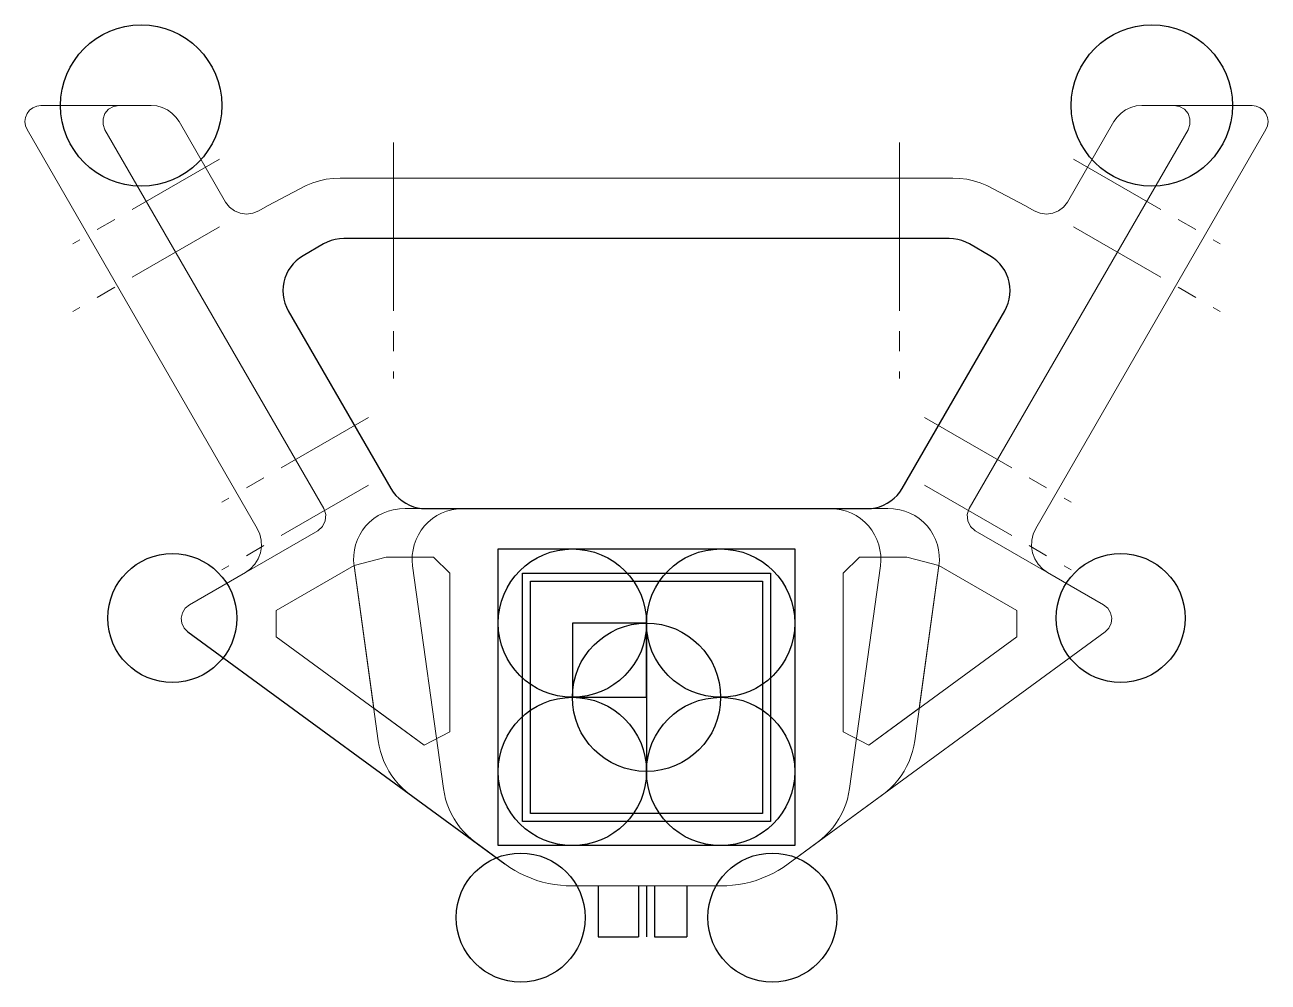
# Model space of a CAD drawing. Header units: inches. Extents: x -77 to 77, y -35 to 83.
import ezdxf

# ---------------------------------------------------------------- set-up
doc = ezdxf.new("R2010")
doc.units = ezdxf.units.IN
doc.header["$LTSCALE"] = 10
doc.header["$MEASUREMENT"] = 0
doc.linetypes.add('CENTER', pattern=[2, 1.25, -0.25, 0.25, -0.25])
for name, color, linetype in [('BotUpperFrameCut', 200, 'Continuous'), ('Dimensions', 7, 'Continuous'), ('Ears', 3, 'Continuous'), ('EMT12_FullCut', 30, 'Continuous'), ('OutLineBot', 60, 'Continuous'), ('OutLineBot_Wide', 52, 'Continuous'), ('OutLineMidUpperBot', 64, 'Continuous'), ('OutLineUpperBot', 60, 'Continuous')]:
    doc.layers.add(name, color=color, linetype=linetype)
for name, color, linetype, lineweight in [('CornerCuts', 4, 'Continuous', 0), ('CornerCutsUpper', 134, 'Continuous', 0), ('HoleCenterLines', 1, 'CENTER', 0)]:
    doc.layers.add(name, color=color, linetype=linetype, lineweight=lineweight)

msp = doc.modelspace()

# ---------------------------------------------------------------- linework, layer by layer
for p, q in [((-6, -23.4), (-6, -29.72)), ((-1, -23.4), (-1, -29.72)), ((0, -23.4), (0, -29.72)), ((1, -23.4), (1, -29.72)), ((5, -23.4), (5, -29.72)), ((-6, -29.72), (-1, -29.72)), ((1, -29.72), (5, -29.72))]:
    msp.add_line(p, q)
for points in [[(-18.4, -18.4), (-18.4, 18.4), (18.4, 18.4), (18.4, -18.4)], [(-15.4, -15.4), (-15.4, 15.4), (15.4, 15.4), (15.4, -15.4)]]:
    msp.add_lwpolyline(points, close=True)
at = {"color": 1}
msp.add_lwpolyline([(-14.4, -14.4), (-14.4, 14.4), (14.4, 14.4), (14.4, -14.4)], close=True, dxfattribs=at)
at = {"color": 3}
for centre in [(-9.2, 9.2), (9.2, 9.2), (-9.2, -9.2), (9.2, -9.2)]:
    msp.add_circle(centre, 9.2, dxfattribs=at)
msp.add_circle((0, 0), 9.2)
at = {"layer": 'BotUpperFrameCut'}
msp.add_lwpolyline([(27.38, 23.4), (27.91, 23.43), (28.42, 23.51), (28.93, 23.64), (29.42, 23.83), (29.88, 24.07), (30.32, 24.35), (30.73, 24.68), (31.1, 25.05), (31.43, 25.46), (31.71, 25.9), (44.44, 47.94), (44.67, 48.4), (44.86, 48.89), (45, 49.4), (45.08, 49.91), (45.11, 50.44), (45.08, 50.96), (45, 51.48), (44.86, 51.98), (44.67, 52.47), (44.44, 52.94), (44.15, 53.38), (43.82, 53.78), (43.45, 54.15), (43.05, 54.48), (42.61, 54.77), (40.07, 56.23), (39.61, 56.47), (39.12, 56.66), (38.61, 56.79), (38.1, 56.87), (37.57, 56.9), (-37.57, 56.9), (-38.1, 56.87), (-38.61, 56.79), (-39.12, 56.66), (-39.61, 56.47), (-40.07, 56.23), (-42.61, 54.77), (-43.05, 54.48), (-43.45, 54.15), (-43.82, 53.78), (-44.15, 53.38), (-44.44, 52.94), (-44.67, 52.47), (-44.86, 51.98), (-45, 51.48), (-45.08, 50.96), (-45.11, 50.44), (-45.08, 49.91), (-45, 49.4), (-44.86, 48.89), (-44.67, 48.4), (-44.44, 47.94), (-31.71, 25.9), (-31.43, 25.46), (-31.1, 25.05), (-30.73, 24.68), (-30.32, 24.35), (-29.88, 24.07), (-29.42, 23.83), (-28.93, 23.64), (-28.42, 23.51), (-27.91, 23.43), (-27.38, 23.4)], close=True, dxfattribs=at)
at = {"layer": 'CornerCuts'}
for points in [[(-24.4, -4.3), (-24.4, 15.4), (-26.41, 17.4), (-32.29, 17.4), (-36.29, 16.33), (-45.94, 10.76), (-45.94, 7.52), (-27.58, -5.92)], [(24.4, -4.3), (24.4, 15.4), (26.41, 17.4), (32.29, 17.4), (36.29, 16.33), (45.94, 10.76), (45.94, 7.52), (27.58, -5.92)]]:
    msp.add_lwpolyline(points, close=True, dxfattribs=at)
at = {"layer": 'CornerCutsUpper'}
for points in [[(-33.85, -1.33), (-27.58, -5.92), (-24.4, -4.3), (-24.4, 15.4), (-26.41, 17.4), (-32.29, 17.4), (-36.29, 16.33)], [(33.85, -1.33), (27.58, -5.92), (24.4, -4.3), (24.4, 15.4), (26.41, 17.4), (32.29, 17.4), (36.29, 16.33)]]:
    msp.add_lwpolyline(points, close=True, dxfattribs=at)
at = {"layer": 'Dimensions'}
for p, q in [((-56.91, 8.11), (-17.58, -20.66)), ((0, 8.52), (0, -8.52)), ((0, 0), (0, -5.08))]:
    msp.add_line(p, q, dxfattribs=at)
at = {"layer": 'Ears'}
for centre, radius in [((-62.7, 73.4), 10), ((62.7, 73.4), 10), ((-58.83, 9.83), 8), ((58.83, 9.83), 8), ((-15.61, -27.32), 8), ((15.61, -27.32), 8)]:
    msp.add_circle(centre, radius, dxfattribs=at)
at = {"layer": 'EMT12_FullCut'}
msp.add_lwpolyline([(0, 0), (0, 9.2), (-9.2, 9.2), (-9.2, 0)], close=True, dxfattribs=at)
at = {"layer": 'HoleCenterLines'}
for p, q in [((-31.4, 68.82), (-31.4, 47.96)), ((31.4, 68.82), (31.4, 47.96)), ((-52.99, 66.75), (-71.18, 56.25)), ((52.99, 66.75), (71.18, 56.25)), ((-34.49, 34.71), (-52.68, 24.21)), ((34.49, 34.71), (52.68, 24.21))]:
    msp.add_line(p, q, dxfattribs=at)
at = {"layer": 'HoleCenterLines', "color": 6}
for p, q in [((-31.4, 60.42), (-31.4, 39.56)), ((31.4, 60.42), (31.4, 39.56)), ((-52.99, 58.35), (-71.18, 47.85)), ((52.99, 58.35), (71.18, 47.85)), ((-34.49, 26.31), (-52.68, 15.81)), ((34.49, 26.31), (52.68, 15.81))]:
    msp.add_line(p, q, dxfattribs=at)
at = {"layer": 'OutLineBot', "linetype": 'Continuous', "lineweight": 0}
msp.add_lwpolyline([(56.71, 11.47), (40.78, 20.66), (40.19, 21.18), (39.85, 21.88), (39.8, 22.66), (40.05, 23.4), (67.19, 70.4), (67.42, 71.05), (67.42, 71.75), (67.19, 72.4), (66.74, 72.93), (66.14, 73.28), (65.45, 73.4), (61.45, 73.4), (60.75, 73.34), (60.08, 73.16), (59.45, 72.86), (58.88, 72.46), (58.38, 71.97), (57.98, 71.4), (52.22, 61.42), (51.75, 60.8), (51.12, 60.33), (50.4, 60.03), (49.62, 59.92), (48.85, 60.03), (48.12, 60.33), (47.03, 60.96), (42.22, 63.46), (41.41, 63.8), (40.58, 64.06), (39.73, 64.25), (38.86, 64.36), (37.99, 64.4), (-37.99, 64.4), (-38.86, 64.36), (-39.73, 64.25), (-40.58, 64.06), (-41.41, 63.8), (-42.22, 63.46), (-47.03, 60.96), (-48.12, 60.33), (-48.85, 60.03), (-49.62, 59.92), (-50.4, 60.03), (-51.12, 60.33), (-51.75, 60.8), (-52.22, 61.42), (-57.98, 71.4), (-58.38, 71.97), (-58.88, 72.46), (-59.45, 72.86), (-60.08, 73.16), (-60.75, 73.34), (-61.45, 73.4), (-65.45, 73.4), (-66.14, 73.28), (-66.74, 72.93), (-67.19, 72.4), (-67.42, 71.75), (-67.42, 71.05), (-67.19, 70.4), (-40.05, 23.4), (-39.8, 22.66), (-39.85, 21.88), (-40.19, 21.18), (-40.78, 20.66), (-56.71, 11.47), (-57.24, 11.04), (-57.58, 10.48), (-57.73, 9.83), (-57.65, 9.18), (-57.37, 8.58), (-56.91, 8.11), (-17.58, -20.66), (-16.97, -21.09), (-16.33, -21.48), (-15.68, -21.84), (-15, -22.16), (-14.31, -22.45), (-13.61, -22.7), (-12.89, -22.91), (-12.17, -23.09), (-11.43, -23.22), (-10.69, -23.32), (-9.95, -23.38), (-9.2, -23.4), (9.2, -23.4), (9.95, -23.38), (10.69, -23.32), (11.43, -23.22), (12.17, -23.09), (12.89, -22.91), (13.61, -22.7), (14.31, -22.45), (15, -22.16), (15.68, -21.84), (16.33, -21.48), (16.97, -21.09), (17.58, -20.66), (56.91, 8.11), (57.37, 8.58), (57.65, 9.18), (57.73, 9.83), (57.58, 10.48), (57.24, 11.04)], close=True, dxfattribs=at)
at = {"layer": 'OutLineBot_Wide', "linetype": 'Continuous', "lineweight": 0}
msp.add_lwpolyline([(49.77, 15.48), (49.14, 15.94), (48.6, 16.51), (48.19, 17.17), (47.91, 17.91), (47.78, 18.68), (47.81, 19.47), (47.99, 20.23), (48.31, 20.94), (76.86, 70.41), (77.06, 70.88), (77.13, 71.4), (77.06, 71.92), (76.86, 72.4), (76.54, 72.81), (76.13, 73.13), (75.64, 73.33), (75.13, 73.4), (61.45, 73.4), (60.75, 73.34), (60.08, 73.16), (59.45, 72.86), (58.88, 72.46), (58.38, 71.97), (57.98, 71.4), (52.22, 61.42), (51.75, 60.8), (51.12, 60.33), (50.4, 60.03), (49.62, 59.92), (48.85, 60.03), (48.12, 60.33), (47.03, 60.96), (42.22, 63.46), (41.41, 63.8), (40.58, 64.06), (39.73, 64.25), (38.86, 64.36), (37.99, 64.4), (-37.99, 64.4), (-38.86, 64.36), (-39.73, 64.25), (-40.58, 64.06), (-41.41, 63.8), (-42.22, 63.46), (-47.03, 60.96), (-48.12, 60.33), (-48.85, 60.03), (-49.62, 59.92), (-50.4, 60.03), (-51.12, 60.33), (-51.75, 60.8), (-52.22, 61.42), (-57.98, 71.4), (-58.38, 71.97), (-58.88, 72.46), (-59.45, 72.86), (-60.08, 73.16), (-60.75, 73.34), (-61.45, 73.4), (-75.13, 73.4), (-75.64, 73.33), (-76.13, 73.13), (-76.54, 72.81), (-76.86, 72.4), (-77.06, 71.92), (-77.13, 71.4), (-77.06, 70.88), (-76.86, 70.41), (-48.31, 20.94), (-47.99, 20.23), (-47.81, 19.47), (-47.78, 18.68), (-47.91, 17.91), (-48.19, 17.17), (-48.6, 16.51), (-49.14, 15.94), (-49.77, 15.48), (-56.71, 11.47), (-57.24, 11.04), (-57.58, 10.48), (-57.73, 9.83), (-57.65, 9.18), (-57.37, 8.58), (-56.91, 8.11), (-17.58, -20.66), (-16.97, -21.09), (-16.33, -21.48), (-15.68, -21.84), (-15, -22.16), (-14.31, -22.45), (-13.61, -22.7), (-12.89, -22.91), (-12.17, -23.09), (-11.43, -23.22), (-10.69, -23.32), (-9.95, -23.38), (-9.2, -23.4), (9.2, -23.4), (9.95, -23.38), (10.69, -23.32), (11.43, -23.22), (12.17, -23.09), (12.89, -22.91), (13.61, -22.7), (14.31, -22.45), (15, -22.16), (15.68, -21.84), (16.33, -21.48), (16.97, -21.09), (17.58, -20.66), (56.91, 8.11), (57.37, 8.58), (57.65, 9.18), (57.73, 9.83), (57.58, 10.48), (57.24, 11.04), (56.71, 11.47)], close=True, dxfattribs=at)
at = {"layer": 'OutLineMidUpperBot', "linetype": 'Continuous', "lineweight": 0}
msp.add_lwpolyline([(36.35, 16.96), (36.33, 17.62), (36.24, 18.29), (36.09, 18.93), (35.86, 19.56), (35.57, 20.16), (35.22, 20.73), (34.81, 21.25), (34.35, 21.73), (33.83, 22.16), (33.28, 22.53), (32.69, 22.84), (32.07, 23.08), (31.42, 23.26), (30.65, 23.38), (29.93, 23.4), (-29.93, 23.4), (-30.65, 23.38), (-31.42, 23.26), (-32.07, 23.08), (-32.69, 22.84), (-33.28, 22.53), (-33.83, 22.16), (-34.35, 21.73), (-34.81, 21.25), (-35.22, 20.73), (-35.57, 20.16), (-35.86, 19.56), (-36.09, 18.93), (-36.24, 18.29), (-36.33, 17.62), (-36.35, 16.96), (-36.29, 16.29), (-33.28, -5.4), (-33.17, -6.06), (-33.01, -6.71), (-32.81, -7.35), (-32.57, -7.97), (-32.28, -8.58), (-31.96, -9.16), (-31.6, -9.72), (-31.2, -10.26), (-30.77, -10.77), (-30.3, -11.24), (-29.81, -11.69), (-29.28, -12.1), (-17.58, -20.66), (-16.97, -21.09), (-16.33, -21.48), (-15.68, -21.84), (-15, -22.16), (-14.31, -22.45), (-13.61, -22.7), (-12.89, -22.91), (-12.17, -23.09), (-11.43, -23.22), (-10.69, -23.32), (-9.95, -23.38), (-9.2, -23.4), (9.2, -23.4), (9.95, -23.38), (10.69, -23.32), (11.43, -23.22), (12.17, -23.09), (12.89, -22.91), (13.61, -22.7), (14.31, -22.45), (15, -22.16), (15.68, -21.84), (16.33, -21.48), (16.97, -21.09), (17.58, -20.66), (29.28, -12.1), (29.81, -11.69), (30.3, -11.24), (30.77, -10.77), (31.2, -10.26), (31.6, -9.72), (31.96, -9.16), (32.28, -8.58), (32.57, -7.97), (32.81, -7.35), (33.01, -6.71), (33.17, -6.06), (33.28, -5.4), (36.29, 16.29)], close=True, dxfattribs=at)
at = {"layer": 'OutLineUpperBot', "linetype": 'Continuous', "lineweight": 0}
msp.add_lwpolyline([(29.07, 16.96), (29.06, 17.62), (28.97, 18.29), (28.82, 18.93), (28.59, 19.56), (28.3, 20.16), (27.95, 20.73), (27.54, 21.25), (27.08, 21.73), (26.56, 22.16), (26.01, 22.53), (25.42, 22.84), (24.8, 23.08), (24.15, 23.26), (23.38, 23.38), (22.66, 23.4), (-22.66, 23.4), (-23.38, 23.38), (-24.15, 23.26), (-24.8, 23.08), (-25.42, 22.84), (-26.01, 22.53), (-26.56, 22.16), (-27.08, 21.73), (-27.54, 21.25), (-27.95, 20.73), (-28.3, 20.16), (-28.59, 19.56), (-28.82, 18.93), (-28.97, 18.29), (-29.06, 17.62), (-29.07, 16.96), (-29.02, 16.29), (-25.19, -11.32), (-25.08, -11.98), (-24.92, -12.63), (-24.72, -13.27), (-24.48, -13.89), (-24.19, -14.49), (-23.87, -15.08), (-23.51, -15.64), (-23.11, -16.18), (-22.68, -16.69), (-22.21, -17.16), (-21.72, -17.61), (-21.19, -18.02), (-17.58, -20.66), (-16.97, -21.09), (-16.33, -21.48), (-15.68, -21.84), (-15, -22.16), (-14.31, -22.45), (-13.61, -22.7), (-12.89, -22.91), (-12.17, -23.09), (-11.43, -23.22), (-10.69, -23.32), (-9.95, -23.38), (-9.2, -23.4), (9.2, -23.4), (9.95, -23.38), (10.69, -23.32), (11.43, -23.22), (12.17, -23.09), (12.89, -22.91), (13.61, -22.7), (14.31, -22.45), (15, -22.16), (15.68, -21.84), (16.33, -21.48), (16.97, -21.09), (17.58, -20.66), (21.19, -18.02), (21.72, -17.61), (22.21, -17.16), (22.68, -16.69), (23.11, -16.18), (23.51, -15.64), (23.87, -15.08), (24.19, -14.49), (24.48, -13.89), (24.72, -13.27), (24.92, -12.63), (25.08, -11.98), (25.19, -11.32), (29.02, 16.29)], close=True, dxfattribs=at)

doc.saveas('drawing.dxf')
